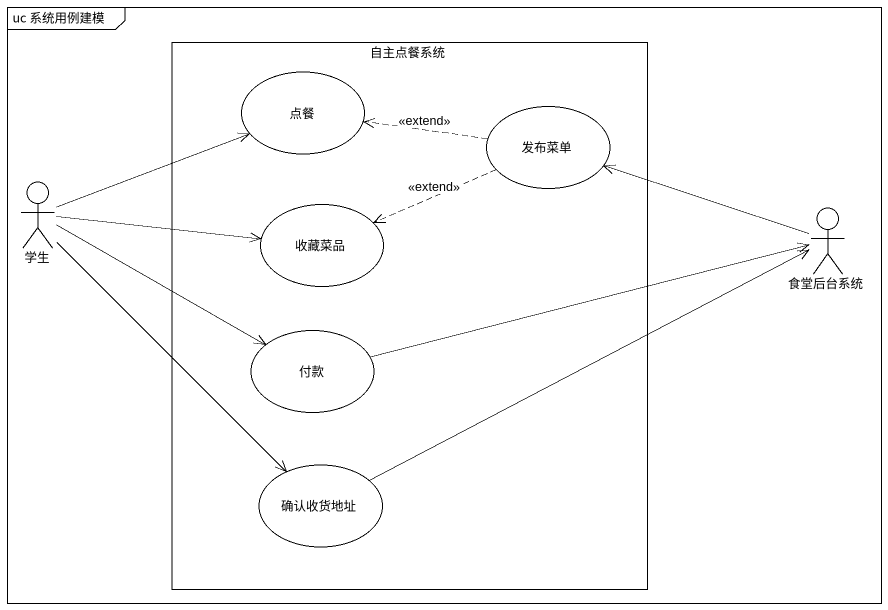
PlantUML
@startuml
mainframe uc 系统用例建模
rectangle 自主点餐系统 {
  usecase 点餐
  usecase 发布菜单
  usecase 收藏菜品
  usecase 付款
  usecase 确认收货地址
}
actor 学生
actor 食堂后台系统
发布菜单 .left.> 点餐 : <<extend>>
发布菜单 .left.> 收藏菜品 : <<extend>>
学生 -right-> 点餐
学生 -right-> 收藏菜品
学生 -right-> 付款
学生 --> 确认收货地址
食堂后台系统 -left-> 发布菜单
付款 -right-> 食堂后台系统
确认收货地址 -right-> 食堂后台系统
@enduml
